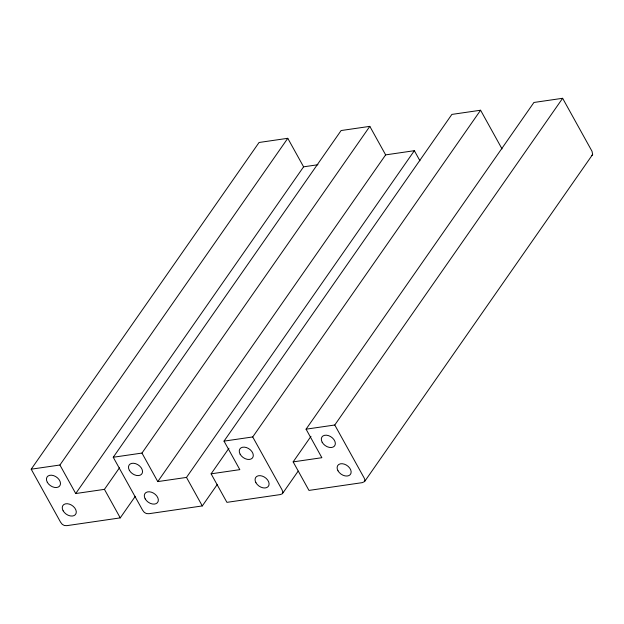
<?xml version="1.0" encoding="UTF-8"?>
<svg xmlns="http://www.w3.org/2000/svg" width="624" height="624" viewBox="0 0 624 624"><rect width="100%" height="100%" fill="white"/><g stroke="black" fill="none" stroke-linecap="round" stroke-linejoin="round"><path stroke-width="0.94" d="M228.938 448.266L211.107 473.827L226.918 502.351L280.246 494.59L282.274 493.802L282.89 492.242L282.095 489.918L252.728 436.948L480.589 110.23L502.031 148.91M364.611 481.541L364.868 479.794L364.143 477.968L334.776 424.999L562.637 98.288L592.004 151.258L592.667 154.463L364.611 481.541L362.294 482.641L308.966 490.409L293.155 461.885L310.978 436.324M135.299 496.314L120.253 517.881L66.924 525.642L64.389 525.525L62.275 524.363L60.559 522.163L31.2 469.193L259.061 142.483L287.781 138.302L303.592 166.826L75.73 493.537L59.92 465.013L287.781 138.302M217.347 484.364L202.301 505.931L148.972 513.7L146.437 513.575L144.323 512.421L142.607 510.221L113.248 457.252L341.11 130.541L369.829 126.36L385.64 154.877L157.778 481.595L141.968 453.071L369.829 126.36M75.73 493.537L104.442 489.356L119.488 467.789M157.778 481.595L186.49 477.415L414.352 150.696L419.936 160.766M211.107 473.827L239.827 469.646L224.016 441.129L451.877 114.41L480.589 110.23M293.155 461.885L321.875 457.704L306.064 429.179L533.926 102.469L562.637 98.288M282.563 493.483L298.163 471.12M592.472 154.83L591.809 155.415M303.592 166.826L317.944 164.736M385.64 154.877L414.352 150.696M31.2 469.193L59.92 465.013M113.248 457.252L141.968 453.071M224.016 441.129L252.728 436.948M306.064 429.179L334.776 424.999M186.49 477.415L202.301 505.931M104.442 489.356L120.253 517.881M63.118 510.783A7.745 5.249 34.9 0 0 75.286 514.73A7.745 5.249 34.9 0 0 69.412 504.145A7.745 5.249 34.9 0 0 63.118 510.783M47.307 482.266A7.745 5.249 34.9 0 0 59.475 486.213A7.745 5.249 34.9 0 0 53.609 475.628A7.745 5.249 34.9 0 0 47.307 482.266M145.166 498.841A7.745 5.249 34.9 0 0 157.334 502.788A7.745 5.249 34.9 0 0 151.46 492.203A7.745 5.249 34.9 0 0 145.166 498.841M129.355 470.317A7.745 5.249 34.9 0 0 141.523 474.271A7.745 5.249 34.9 0 0 135.658 463.679A7.745 5.249 34.9 0 0 129.355 470.317M337.982 470.769A7.745 5.249 34.9 0 0 350.142 474.724A7.745 5.249 34.9 0 0 344.276 464.131A7.745 5.249 34.9 0 0 337.982 470.769M322.171 442.252A7.745 5.249 34.9 0 0 334.339 446.199A7.745 5.249 34.9 0 0 328.466 435.614A7.745 5.249 34.9 0 0 322.171 442.252M255.934 482.719A7.745 5.249 34.9 0 0 268.094 486.665A7.745 5.249 34.9 0 0 262.228 476.081A7.745 5.249 34.9 0 0 255.934 482.719M240.123 454.194A7.745 5.249 34.9 0 0 252.291 458.141A7.745 5.249 34.9 0 0 246.418 447.556A7.745 5.249 34.9 0 0 240.123 454.194"/></g></svg>
